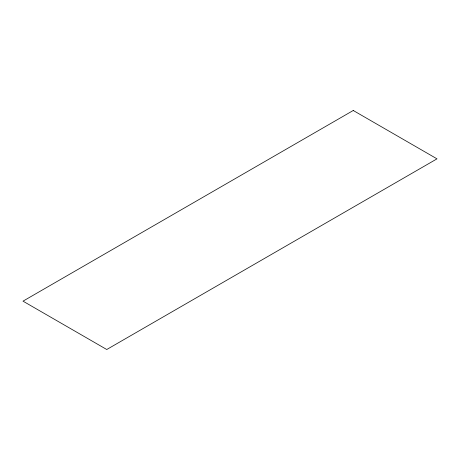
<?xml version="1.0" encoding="UTF-8"?>
<svg xmlns="http://www.w3.org/2000/svg" width="460" height="460" viewBox="0 0 460 460"><rect width="100%" height="100%" fill="white"/><g stroke="black" fill="none" stroke-linecap="round" stroke-linejoin="round"><path stroke-width="0.69" d="M353.245 110.492L23 301.156L106.754 349.508L437 158.844L353.245 110.492"/></g></svg>
